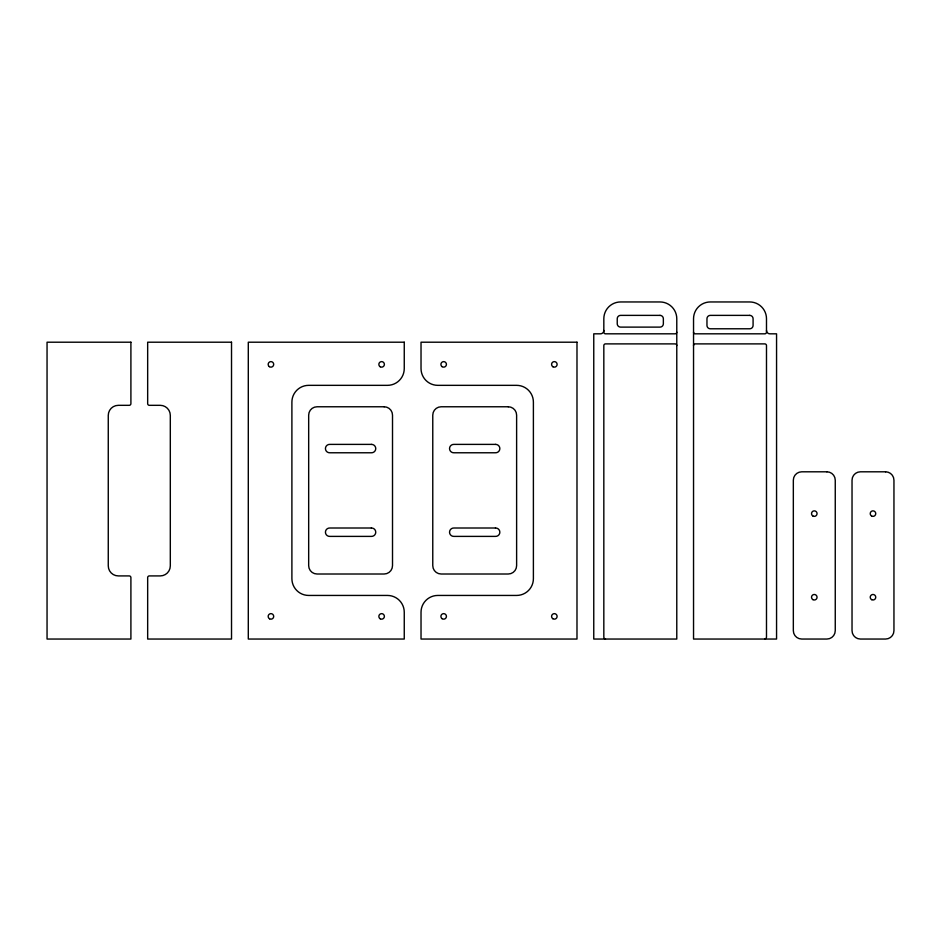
<?xml version="1.0" encoding="UTF-8"?>
<svg xmlns="http://www.w3.org/2000/svg" width="941" height="941" viewBox="0 0 941 941"><rect width="100%" height="100%" fill="white"/><g stroke="black" fill="none" stroke-linecap="round" stroke-linejoin="round"><path stroke-width="1.41" d="M764.821 639.045L765.739 638.598A2.282 2.282 0 0 0 766.492 636.892L766.492 345.559A1.682 1.682 0 0 0 764.821 343.888L695.223 343.888A1.682 1.682 0 0 0 693.541 345.559M605.498 639.045L604.581 638.598A2.282 2.282 0 0 1 603.828 636.892L603.828 345.559A1.682 1.682 0 0 1 605.498 343.888L675.097 343.888A1.682 1.682 0 0 1 676.779 345.559M766.492 330.467A3.352 3.352 0 0 0 769.856 333.82L776.56 333.82L776.56 639.045L693.541 639.045L693.541 318.728A16.773 16.773 0 0 1 710.314 301.955L749.73 301.955A16.773 16.773 0 0 1 766.492 318.728L766.492 332.149A1.682 1.682 0 0 1 764.821 333.82L695.223 333.82A1.682 1.682 0 0 1 693.541 332.149M603.828 330.467A3.352 3.352 0 0 1 600.476 333.82L593.759 333.82L593.759 639.045L676.779 639.045L676.779 318.728A16.773 16.773 0 0 0 660.006 301.955L620.59 301.955A16.773 16.773 0 0 0 603.828 318.728L603.828 332.149A1.682 1.682 0 0 0 605.498 333.82L675.097 333.82A1.682 1.682 0 0 0 676.779 332.149M660.006 315.376L620.59 315.376A3.352 3.352 0 0 0 617.237 318.728L617.237 323.763A3.352 3.352 0 0 0 620.59 327.115L660.006 327.115A3.352 3.352 0 0 0 663.358 323.763L663.358 318.728A3.352 3.352 0 0 0 660.006 315.376M749.73 315.376L710.314 315.376A3.352 3.352 0 0 0 706.962 318.728L706.962 325.433A3.352 3.352 0 0 0 710.314 328.785L749.73 328.785A3.352 3.352 0 0 0 753.082 325.433L753.082 318.728A3.352 3.352 0 0 0 749.73 315.376M130.905 342.206L47.05 342.206L47.05 639.045L130.905 639.045L130.905 577.598A1.682 1.682 0 0 0 129.223 575.916L118.319 575.916A10.057 10.057 0 0 1 108.262 565.859L108.262 415.393A10.057 10.057 0 0 1 118.319 405.324L129.223 405.324A1.682 1.682 0 0 0 130.905 403.654L130.905 342.206M231.521 342.206L147.666 342.206L147.666 403.654A1.682 1.682 0 0 0 149.348 405.324L160.252 405.324A10.057 10.057 0 0 1 170.309 415.393L170.309 565.859A10.057 10.057 0 0 1 160.252 575.916L149.348 575.916A1.682 1.682 0 0 0 147.666 577.598L147.666 639.045L231.521 639.045L231.521 342.206M404.254 342.206L248.295 342.206L248.295 639.045L404.254 639.045L404.254 612.215A16.773 16.773 0 0 0 387.492 595.441L308.672 595.441A16.773 16.773 0 0 1 291.898 578.668L291.898 402.113A16.773 16.773 0 0 1 308.672 385.34L387.492 385.34A16.773 16.773 0 0 0 404.254 368.578L404.254 342.206M576.986 342.206L421.027 342.206L421.027 368.578A16.773 16.773 0 0 0 437.8 385.34L516.621 385.34A16.773 16.773 0 0 1 533.394 402.113L533.394 578.668A16.773 16.773 0 0 1 516.621 595.441L437.8 595.441A16.773 16.773 0 0 0 421.027 612.215L421.027 639.045L576.986 639.045L576.986 342.206M384.128 406.771L317.046 406.771A8.387 8.387 0 0 0 308.672 415.157L308.672 565.623A8.387 8.387 0 0 0 317.046 574.01L384.128 574.01A8.387 8.387 0 0 0 392.515 565.623L392.515 415.157A8.387 8.387 0 0 0 384.128 406.771M508.234 406.771L441.153 406.771A8.387 8.387 0 0 0 432.766 415.157L432.766 565.623A8.387 8.387 0 0 0 441.153 574.01L508.234 574.01A8.387 8.387 0 0 0 516.621 565.623L516.621 415.157A8.387 8.387 0 0 0 508.234 406.771M371.366 444.387L329.82 444.387A4.199 4.199 0 0 0 325.433 448.586A4.199 4.199 0 0 0 329.82 452.774L371.366 452.774A4.199 4.199 0 0 0 375.753 448.586A4.199 4.199 0 0 0 371.366 444.387M495.472 444.387L453.915 444.387A4.199 4.199 0 0 0 449.539 448.586A4.199 4.199 0 0 0 453.915 452.774L495.472 452.774A4.199 4.199 0 0 0 499.847 448.586A4.199 4.199 0 0 0 495.472 444.387M826.868 471.806L801.708 471.806A8.387 8.387 0 0 0 793.334 480.192L793.334 630.658A8.387 8.387 0 0 0 801.708 639.045L826.868 639.045A8.387 8.387 0 0 0 835.255 630.658L835.255 480.192A8.387 8.387 0 0 0 826.868 471.806M885.563 471.806L860.415 471.806A8.387 8.387 0 0 0 852.028 480.192L852.028 630.658A8.387 8.387 0 0 0 860.415 639.045L885.563 639.045A8.387 8.387 0 0 0 893.95 630.658L893.95 480.192A8.387 8.387 0 0 0 885.563 471.806M371.366 528.007L329.82 528.007A4.199 4.199 0 0 0 325.433 532.194A4.199 4.199 0 0 0 329.82 536.394L371.366 536.394A4.199 4.199 0 0 0 375.753 532.194A4.199 4.199 0 0 0 371.366 528.007M495.472 528.007L453.915 528.007A4.199 4.199 0 0 0 449.539 532.194A4.199 4.199 0 0 0 453.915 536.394L495.472 536.394A4.199 4.199 0 0 0 499.847 532.194A4.199 4.199 0 0 0 495.472 528.007M871.601 516.009A2.764 2.764 0 0 0 875.753 513.61A2.764 2.764 0 0 0 871.601 511.222A2.764 2.764 0 0 0 871.601 516.009M871.601 599.629A2.764 2.764 0 0 0 875.753 597.229A2.764 2.764 0 0 0 871.601 594.841A2.764 2.764 0 0 0 871.601 599.629M812.906 516.009A2.764 2.764 0 0 0 817.059 513.61A2.764 2.764 0 0 0 812.906 511.222A2.764 2.764 0 0 0 812.906 516.009M812.906 599.629A2.764 2.764 0 0 0 817.059 597.229A2.764 2.764 0 0 0 812.906 594.841A2.764 2.764 0 0 0 812.906 599.629M269.338 366.637A2.764 2.764 0 0 0 273.69 364.626A2.764 2.764 0 0 0 269.773 361.873A2.764 2.764 0 0 0 269.338 366.637M380.235 366.778A2.764 2.764 0 0 0 384.387 364.379A2.764 2.764 0 0 0 380.235 361.979A2.764 2.764 0 0 0 380.235 366.778M269.549 618.802A2.764 2.764 0 0 0 273.702 616.402A2.764 2.764 0 0 0 269.549 614.003A2.764 2.764 0 0 0 269.549 618.802M380.235 618.802A2.764 2.764 0 0 0 384.387 616.402A2.764 2.764 0 0 0 380.235 614.003A2.764 2.764 0 0 0 380.235 618.802M552.967 366.778A2.764 2.764 0 0 0 557.119 364.379A2.764 2.764 0 0 0 552.967 361.979A2.764 2.764 0 0 0 552.967 366.778M442.07 366.637A2.764 2.764 0 0 0 446.422 364.626A2.764 2.764 0 0 0 442.505 361.873A2.764 2.764 0 0 0 442.07 366.637M552.755 618.66A2.764 2.764 0 0 0 557.107 616.649A2.764 2.764 0 0 0 553.19 613.885A2.764 2.764 0 0 0 552.755 618.66M442.07 618.66A2.764 2.764 0 0 0 446.422 616.649A2.764 2.764 0 0 0 442.505 613.885A2.764 2.764 0 0 0 442.07 618.66"/></g></svg>
